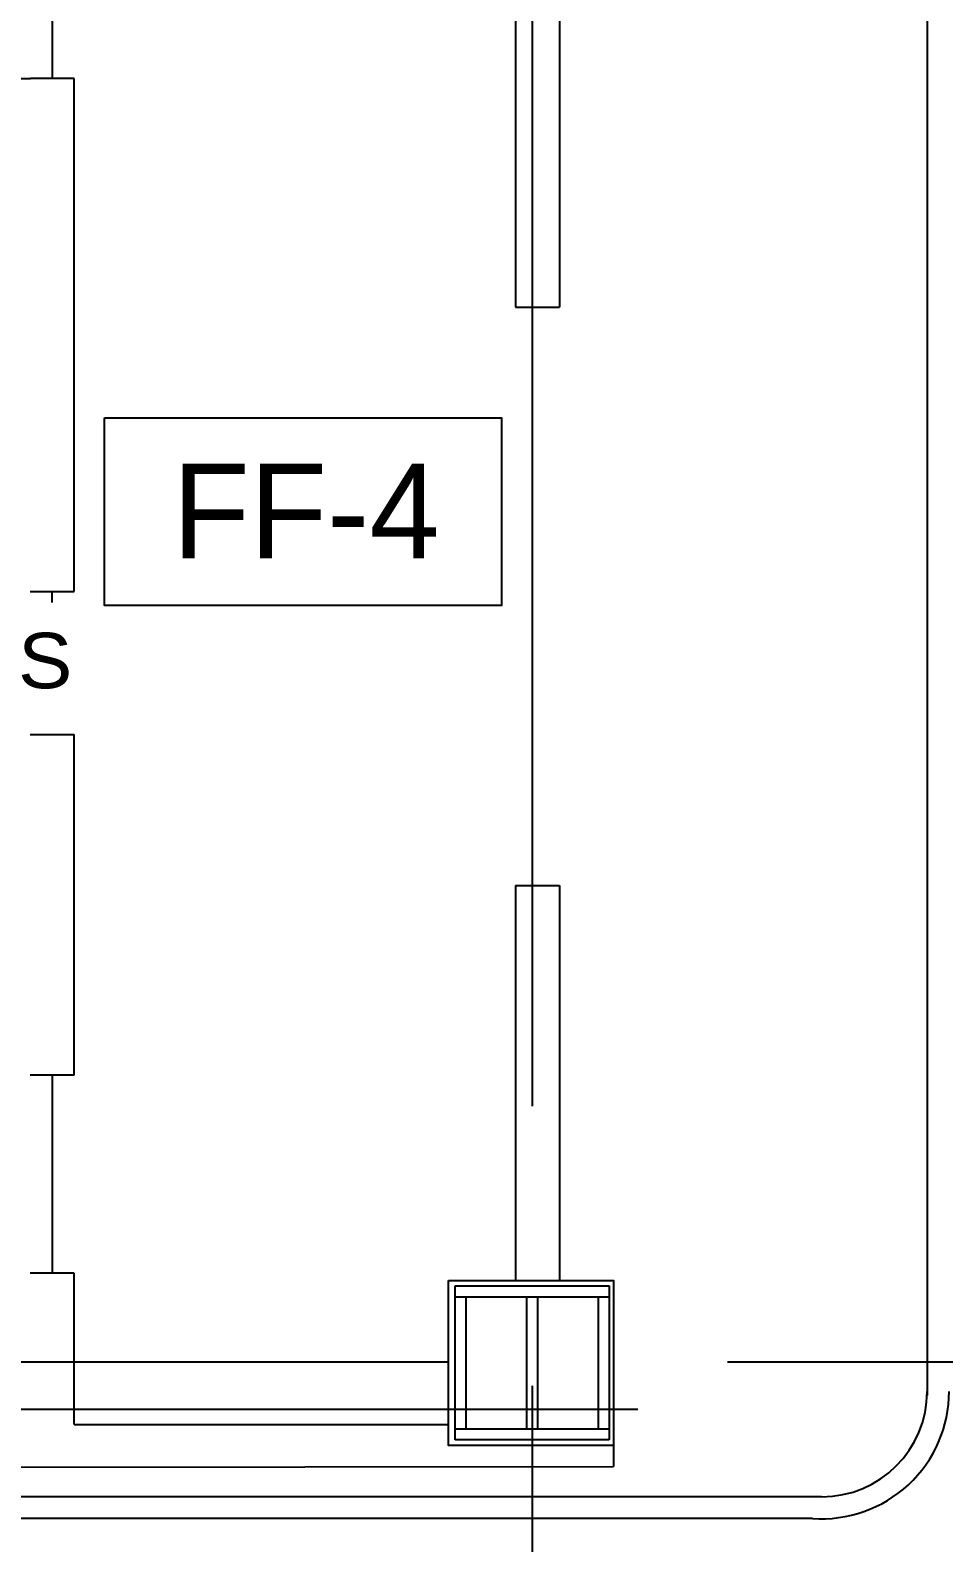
# Model space of a CAD drawing. Header units: millimetres. Extents: x 2148 to 2681, y 758 to 986.
# Drawn here: x 2533.008 to 2535.084, y 950.561 to 953.998 of the extents above; entities that cross this region are included whole.
import ezdxf

# ---------------------------------------------------------------- set-up
doc = ezdxf.new("R2010")
doc.units = ezdxf.units.MM
doc.linetypes.add('CENTER2', pattern=[28.575, 19.05, -3.175, 3.175, -3.175])
for name, color, linetype in [('cladding', 2, 'Continuous'), ('COL-IN', 2, 'Continuous'), ('D', 1, 'Continuous'), ('DR', 7, 'Continuous'), ('ELAYOUT', 4, 'Continuous'), ('HATCH', 8, 'Continuous'), ('S_GRID LINES', 252, 'Continuous')]:
    doc.layers.add(name, color=color, linetype=linetype)
doc.styles.add('MMTX$0$ESMX$0$X-OPTA1D', font='x-opta1d')

msp = doc.modelspace()

# ---------------------------------------------------------------- linework, layer by layer
at = {"ltscale": 0.5}
msp.add_lwpolyline([(2533.1768036, 953.117765), (2534.0789625, 953.117765), (2534.0789625, 952.6907331), (2533.1768036, 952.6907331)], close=True, dxfattribs=at)
at = {"layer": 'cladding', "elevation": 0}
msp.add_lwpolyline([(2533.9589329, 951.156811), (2534.3339329, 951.156811), (2534.3339329, 950.781811), (2533.9589329, 950.781811)], close=True, dxfattribs=at)
at = {"layer": 'COL-IN'}
for p, q in [((2533.9739709, 951.144311, 0), (2534.3239709, 951.144311, 0)), ((2533.9739709, 950.794311, 0), (2533.9739709, 951.144311, 0)), ((2533.9739709, 951.119311, 0), (2534.3239709, 951.119311, 0)), ((2533.9989709, 950.819311, 0), (2533.9989709, 951.119311, 0)), ((2534.1364709, 950.819311, 0), (2534.1364709, 951.119311, 0)), ((2534.1614709, 950.819311, 0), (2534.1614709, 951.119311, 0)), ((2534.2989709, 951.119311, 0), (2534.2989709, 950.819311, 0)), ((2534.3239709, 951.144311, 0), (2534.3239709, 950.794311, 0)), ((2533.9739709, 950.819311, 0), (2534.3239709, 950.819311, 0)), ((2534.3239709, 950.794311, 0), (2533.9739709, 950.794311, 0))]:
    msp.add_line(p, q, dxfattribs=at)
at = {"layer": 'D', "ltscale": 0.5}
for p, q in [((2535.0460798, 962.2262856), (2535.0460798, 950.8952318)), ((2529.647329, 950.8642082), (2534.388657, 950.8642082)), ((2534.806589, 950.6652188, 0), (2529.5081934, 950.6659939, 0)), ((2534.7854107, 950.6159939, 0), (2529.5081934, 950.6159939, 0))]:
    msp.add_line(p, q, dxfattribs=at)
for centre, radius, start in [((2534.806589, 950.9049048, 0.0000001), 0.2896861, 265.8074889), ((2534.806589, 950.9049048, 0), 0.2396861, 270)]:
    msp.add_arc(centre, radius, start, 0, dxfattribs=at)
at = {"layer": 'DR', "ltscale": 10}
for p, q in [((2533.0586188, 953.888941, 0), (2533.0586188, 954.338941, 0)), ((2533.0579991, 952.6977853, 0), (2533.0579991, 952.7227853, 0)), ((2533.057787, 951.6234097, 0), (2533.057787, 951.1734097, 0))]:
    msp.add_line(p, q, dxfattribs=at)
at = {"layer": 'ELAYOUT', "ltscale": 10}
for p, q in [((2534.1110109, 955.031811, 0), (2534.1110109, 953.3692617, 0)), ((2534.2110134, 955.031811, 0), (2534.2110134, 953.3692617, 0)), ((2533.1079991, 953.888941, 0), (2533.0086188, 953.888941, 0)), ((2533.1079991, 952.7227853, 0), (2533.1079991, 953.888941, 0)), ((2534.1110109, 953.3692617, 0), (2534.2110134, 953.3692617, 0)), ((2533.1079991, 951.6234097, 0), (2533.1079991, 952.3977853, 0)), ((2533.1079991, 952.3947106, 0), (2533.1079991, 952.3977853, 0)), ((2534.1110109, 952.0545812, 0), (2534.1110109, 951.156811, 0)), ((2534.1110109, 952.0545812, 0), (2534.2110134, 952.0545812, 0)), ((2534.2110134, 952.0545812, 0), (2534.2110134, 951.156811, 0)), ((2533.107787, 951.6234097, 0), (2533.007787, 951.6234097, 0)), ((2533.107787, 951.6234097, 0), (2533.007787, 951.6234097, 0)), ((2533.107787, 951.1734097, 0), (2533.007787, 951.1734097, 0)), ((2533.107787, 951.1734097, 0), (2533.007787, 951.1734097, 0)), ((2533.107787, 950.8293112, 0), (2533.107787, 951.1734097, 0)), ((2533.107787, 950.8293112, 0), (2533.107787, 951.1734097, 0)), ((2533.107787, 950.8293112, 0), (2533.9589329, 950.8293112, 0)), ((2534.3339329, 950.781811, 0), (2534.3339329, 950.7343609, 0)), ((2529.5028179, 950.7271067), (2534.3339329, 950.7343609, 0))]:
    msp.add_line(p, q, dxfattribs=at)
at = {"layer": 'ELAYOUT', "linetype": 'ByBlock', "ltscale": 0.5}
for p, q in [((2533.0079991, 952.7227853, 0), (2533.1079991, 952.7227853, 0)), ((2533.0079991, 952.3977853, 0), (2533.1079991, 952.3977853, 0))]:
    msp.add_line(p, q, dxfattribs=at)
at = {"layer": 'HATCH', "linetype": 'ByBlock', "ltscale": 0.5}
msp.add_line((2533.057787, 951.6234097, 0), (2533.057787, 951.1734097, 0), dxfattribs=at)
msp.add_arc((2532.9946954, 954.3249339, 0), 0.4362151, 181.4440399, 271.8291142, dxfattribs=at)
at = {"layer": 'S_GRID LINES', "linetype": 'CENTER2', "ltscale": 0.2}
for p, q in [((2534.1489709, 922.9776771, 0), (2534.1506248, 982.003495, 0)), ((2556.8178189, 950.9709359, 0), (2529.138657, 950.9709359, 0))]:
    msp.add_line(p, q, dxfattribs=at)

# ---------------------------------------------------------------- texts
at = {"color": 2, "style": 'MMTX$0$ESMX$0$X-OPTA1D', "text_generation_flag": 6, "width": 1.1}
msp.add_text('SS', height=0.126, rotation=180, dxfattribs=at).set_placement((2532.856812, 952.5028714, 0))
at = {"color": 2, "insert": (2533.6350858, 952.9059907), "char_height": 0.21537251, "width": 3.970154439, "attachment_point": 5, "style": 'MMTX$0$ESMX$0$X-OPTA1D'}
msp.add_mtext('FF-4', dxfattribs=at)

doc.saveas('drawing.dxf')
